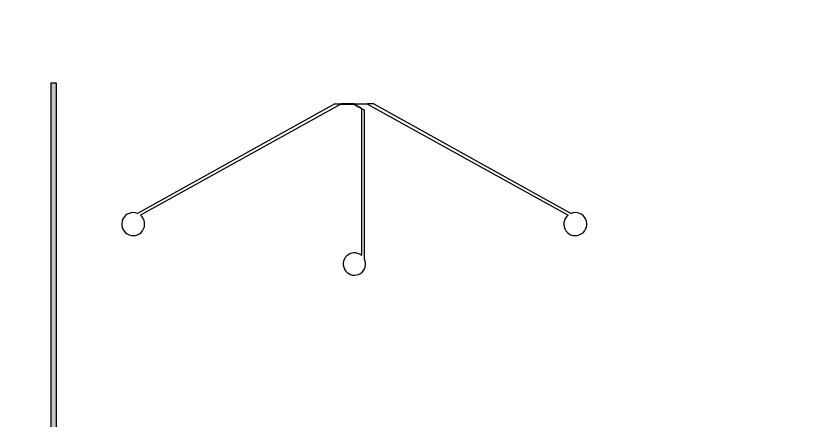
# Model space of a CAD drawing. Header units: inches. Extents: x 0 to 114300, y 0 to 114300.
# Drawn here: x 27002 to 40496, y 63520 to 70381 of the extents above; entities that cross this region are included whole.
import ezdxf

# ---------------------------------------------------------------- set-up
doc = ezdxf.new("R2010")
doc.units = ezdxf.units.IN
doc.header["$MEASUREMENT"] = 0

# ---------------------------------------------------------------- blocks, each defined once
blk = doc.blocks.new('*U112')
for p, q in [((-330, 1453), (-3678, -405)), ((-226, 1450), (-3628, -435)), ((-330, 1453), (-226, 1453)), ((-223, 1453), (-226, 1453)), ((-226, 1450), (-223, 1450)), ((-223, 1450), (-223, 1453)), ((123, 1378), (173, 1349)), ((223, 1450), (223, 1453)), ((223, 1453), (226, 1453)), ((226, 1450), (223, 1450)), ((330, 1453), (226, 1453)), ((226, 1450), (3628, -435)), ((330, 1453), (3678, -405))]:
    blk.add_line(p, q)
for points in [[(-219, 1450), (-219, 1453), (-222, 1453), (-222, 1450)], [(-215, 1450), (-215, 1453), (-218, 1453), (-218, 1450)], [(-211, 1450), (-211, 1453), (-214, 1453), (-214, 1450)], [(-207, 1450), (-207, 1453), (-210, 1453), (-210, 1450)], [(-203, 1450), (-203, 1453), (-206, 1453), (-206, 1450)], [(-199, 1450), (-199, 1453), (-202, 1453), (-202, 1450)], [(-195, 1450), (-195, 1453), (-198, 1453), (-198, 1450)], [(-191, 1450), (-191, 1453), (-194, 1453), (-194, 1450)], [(-187, 1450), (-187, 1453), (-190, 1453), (-190, 1450)], [(-183, 1450), (-183, 1453), (-186, 1453), (-186, 1450)], [(-179, 1450), (-179, 1453), (-182, 1453), (-182, 1450)], [(-175, 1450), (-175, 1453), (-178, 1453), (-178, 1450)], [(-171, 1450), (-171, 1453), (-174, 1453), (-174, 1450)], [(-167, 1450), (-167, 1453), (-170, 1453), (-170, 1450)], [(-163, 1450), (-163, 1453), (-166, 1453), (-166, 1450)], [(-159, 1450), (-159, 1453), (-162, 1453), (-162, 1450)], [(-155, 1450), (-155, 1453), (-158, 1453), (-158, 1450)], [(-151, 1450), (-151, 1453), (-154, 1453), (-154, 1450)], [(-147, 1450), (-147, 1453), (-150, 1453), (-150, 1450)], [(-143, 1450), (-143, 1453), (-146, 1453), (-146, 1450)], [(-139, 1450), (-139, 1453), (-142, 1453), (-142, 1450)], [(-135, 1450), (-135, 1453), (-138, 1453), (-138, 1450)], [(-131, 1450), (-131, 1453), (-134, 1453), (-134, 1450)], [(-127, 1450), (-127, 1453), (-130, 1453), (-130, 1450)], [(-123, 1450), (-123, 1453), (-126, 1453), (-126, 1450)], [(-119, 1450), (-119, 1453), (-122, 1453), (-122, 1450)], [(-115, 1450), (-115, 1453), (-118, 1453), (-118, 1450)], [(-111, 1450), (-111, 1453), (-114, 1453), (-114, 1450)], [(-107, 1450), (-107, 1453), (-110, 1453), (-110, 1450)], [(-103, 1450), (-103, 1453), (-106, 1453), (-106, 1450)], [(-99, 1450), (-99, 1453), (-102, 1453), (-102, 1450)], [(-95, 1450), (-95, 1453), (-98, 1453), (-98, 1450)], [(-91, 1450), (-91, 1453), (-94, 1453), (-94, 1450)], [(-87, 1450), (-87, 1453), (-90, 1453), (-90, 1450)], [(-83, 1450), (-83, 1453), (-86, 1453), (-86, 1450)], [(-79, 1450), (-79, 1453), (-82, 1453), (-82, 1450)], [(-75, 1450), (-75, 1453), (-78, 1453), (-78, 1450)], [(-71, 1450), (-71, 1453), (-74, 1453), (-74, 1450)], [(-67, 1450), (-67, 1453), (-70, 1453), (-70, 1450)], [(-63, 1450), (-63, 1453), (-66, 1453), (-66, 1450)], [(-59, 1450), (-59, 1453), (-62, 1453), (-62, 1450)], [(-55, 1450), (-55, 1453), (-58, 1453), (-58, 1450)], [(-51, 1450), (-51, 1453), (-54, 1453), (-54, 1450)], [(-47, 1450), (-47, 1453), (-50, 1453), (-50, 1450)], [(-43, 1450), (-43, 1453), (-46, 1453), (-46, 1450)], [(-39, 1450), (-39, 1453), (-42, 1453), (-42, 1450)], [(-35, 1450), (-35, 1453), (-38, 1453), (-38, 1450)], [(-31, 1450), (-31, 1453), (-34, 1453), (-34, 1450)], [(-27, 1450), (-27, 1453), (-30, 1453), (-30, 1450)], [(-23, 1450), (-23, 1453), (-26, 1453), (-26, 1450)], [(-19, 1450), (-19, 1453), (-22, 1453), (-22, 1450)], [(-15, 1450), (-15, 1453), (-18, 1453), (-18, 1450)], [(-11, 1450), (-11, 1453), (-14, 1453), (-14, 1450)], [(-7, 1450), (-7, 1453), (-10, 1453), (-10, 1450)], [(-3, 1450), (-3, 1453), (-6, 1453), (-6, 1450)], [(-1, 1449), (-2, 1447), (1, 1445), (2, 1448)], [(-1, 1450), (-1, 1453), (1, 1453), (1, 1450)], [(3, 1447), (1, 1445), (4, 1443), (6, 1446)], [(3, 1450), (3, 1453), (6, 1453), (6, 1450)], [(6, 1445), (5, 1443), (7, 1441), (9, 1444)], [(7, 1450), (7, 1453), (10, 1453), (10, 1450)], [(10, 1443), (8, 1441), (11, 1439), (12, 1442)], [(11, 1450), (11, 1453), (14, 1453), (14, 1450)], [(13, 1441), (12, 1439), (14, 1437), (16, 1440)], [(15, 1450), (15, 1453), (18, 1453), (18, 1450)], [(17, 1439), (15, 1437), (18, 1435), (19, 1438)], [(19, 1450), (19, 1453), (22, 1453), (22, 1450)], [(20, 1437), (19, 1435), (21, 1433), (23, 1436)], [(24, 1435), (22, 1433), (25, 1431), (26, 1434)], [(23, 1450), (23, 1453), (26, 1453), (26, 1450)], [(27, 1433), (26, 1431), (28, 1429), (30, 1432)], [(27, 1450), (27, 1453), (30, 1453), (30, 1450)], [(31, 1431), (29, 1429), (32, 1427), (33, 1430)], [(31, 1450), (31, 1453), (34, 1453), (34, 1450)], [(34, 1429), (33, 1427), (35, 1425), (37, 1428)], [(35, 1450), (35, 1453), (38, 1453), (38, 1450)], [(38, 1427), (36, 1425), (39, 1423), (40, 1426)], [(39, 1450), (39, 1453), (42, 1453), (42, 1450)], [(41, 1425), (40, 1423), (42, 1421), (44, 1424)], [(43, 1450), (43, 1453), (46, 1453), (46, 1450)], [(44, 1423), (43, 1421), (46, 1419), (47, 1422)], [(48, 1421), (46, 1419), (49, 1417), (51, 1420)], [(47, 1450), (47, 1453), (50, 1453), (50, 1450)], [(51, 1419), (50, 1417), (53, 1415), (54, 1418)], [(51, 1450), (51, 1453), (54, 1453), (54, 1450)], [(55, 1417), (53, 1415), (56, 1413), (57, 1416)], [(55, 1450), (55, 1453), (58, 1453), (58, 1450)], [(58, 1415), (57, 1413), (59, 1411), (61, 1414)], [(59, 1450), (59, 1453), (62, 1453), (62, 1450)], [(62, 1413), (60, 1411), (63, 1409), (64, 1412)], [(63, 1450), (63, 1453), (66, 1453), (66, 1450)], [(65, 1411), (64, 1409), (66, 1407), (68, 1410)], [(67, 1450), (67, 1453), (70, 1453), (70, 1450)], [(69, 1409), (67, 1407), (70, 1405), (71, 1408)], [(71, 1450), (71, 1453), (74, 1453), (74, 1450)], [(72, 1407), (71, 1405), (73, 1403), (75, 1406)], [(76, 1405), (74, 1403), (77, 1401), (78, 1404)], [(75, 1450), (75, 1453), (78, 1453), (78, 1450)], [(79, 1403), (78, 1401), (80, 1399), (82, 1402)], [(79, 1450), (79, 1453), (82, 1453), (82, 1450)], [(83, 1401), (81, 1399), (84, 1397), (85, 1400)], [(83, 1450), (83, 1453), (86, 1453), (86, 1450)], [(86, 1399), (85, 1397), (87, 1395), (89, 1398)], [(87, 1450), (87, 1453), (90, 1453), (90, 1450)], [(90, 1397), (88, 1395), (91, 1393), (92, 1396)], [(91, 1450), (91, 1453), (94, 1453), (94, 1450)], [(93, 1395), (91, 1393), (94, 1391), (96, 1394)], [(95, 1450), (95, 1453), (98, 1453), (98, 1450)], [(96, 1393), (95, 1391), (98, 1389), (99, 1392)], [(100, 1391), (98, 1389), (101, 1387), (103, 1390)], [(99, 1450), (99, 1453), (102, 1453), (102, 1450)], [(103, 1389), (102, 1387), (104, 1385), (106, 1388)], [(103, 1450), (103, 1453), (106, 1453), (106, 1450)], [(107, 1387), (105, 1385), (108, 1383), (109, 1386)], [(107, 1450), (107, 1453), (110, 1453), (110, 1450)], [(110, 1385), (109, 1383), (111, 1381), (113, 1384)], [(111, 1450), (111, 1453), (114, 1453), (114, 1450)], [(114, 1383), (112, 1381), (115, 1379), (116, 1382)], [(115, 1450), (115, 1453), (118, 1453), (118, 1450)], [(117, 1381), (116, 1379), (118, 1377), (120, 1380)], [(119, 1450), (119, 1453), (122, 1453), (122, 1450)], [(123, 1450), (123, 1453), (126, 1453), (126, 1450)], [(127, 1450), (127, 1453), (130, 1453), (130, 1450)], [(131, 1450), (131, 1453), (134, 1453), (134, 1450)], [(135, 1450), (135, 1453), (138, 1453), (138, 1450)], [(139, 1450), (139, 1453), (142, 1453), (142, 1450)], [(143, 1450), (143, 1453), (146, 1453), (146, 1450)], [(147, 1450), (147, 1453), (150, 1453), (150, 1450)], [(151, 1450), (151, 1453), (154, 1453), (154, 1450)], [(155, 1450), (155, 1453), (158, 1453), (158, 1450)], [(159, 1450), (159, 1453), (162, 1453), (162, 1450)], [(163, 1450), (163, 1453), (166, 1453), (166, 1450)], [(167, 1450), (167, 1453), (170, 1453), (170, 1450)], [(171, 1450), (171, 1453), (174, 1453), (174, 1450)], [(175, 1450), (175, 1453), (178, 1453), (178, 1450)], [(179, 1450), (179, 1453), (182, 1453), (182, 1450)], [(183, 1450), (183, 1453), (186, 1453), (186, 1450)], [(187, 1450), (187, 1453), (190, 1453), (190, 1450)], [(191, 1450), (191, 1453), (194, 1453), (194, 1450)], [(195, 1450), (195, 1453), (198, 1453), (198, 1450)], [(199, 1450), (199, 1453), (202, 1453), (202, 1450)], [(203, 1450), (203, 1453), (206, 1453), (206, 1450)], [(207, 1450), (207, 1453), (210, 1453), (210, 1450)], [(211, 1450), (211, 1453), (214, 1453), (214, 1450)], [(215, 1450), (215, 1453), (218, 1453), (218, 1450)], [(219, 1450), (219, 1453), (222, 1453), (222, 1450)]]:
    blk.add_lwpolyline(points, close=True)
for points in [[(123, 1378), (121, 1379), (119, 1377), (123, 1375)], [(123, 1375), (123, -1116)], [(173, -1179), (173, 1349)]]:
    blk.add_lwpolyline(points)
for centre, radius, start, end in [((-3752, -586), 195, 67.7517, 50.6835), ((3752, -586), 195, 129.3165, 112.2483), ((2, -1263), 190, 50.6182, 26.1501)]:
    blk.add_arc(centre, radius, start, end)
blk = doc.blocks.new('*U113')
at = {"color": 0, "linetype": 'ByBlock', "lineweight": -2, "transparency": 16777216}
blk.add_blockref('*U112', (0, 0), dxfattribs=at)

msp = doc.modelspace()

# ---------------------------------------------------------------- hatches: boundary and pattern name
h = msp.add_hatch()
h.set_pattern_fill('ANSI31', color=256, scale=100)
h.set_pattern_definition([(45, (-3636.992, -6350), (-8.8388348, 8.8388348), [])])
h.paths.add_polyline_path([(114300, 0), (0, 0), (0, 114300), (114300, 114300)])
edge = h.paths.add_edge_path(flags=16)
edge.add_arc((57150, 57150), 50800, 288.3584, 529.7953, ccw=False)
edge.add_line((73150, 8935), (41150, 8935))
edge.add_arc((57150, 57150), 50800, 190.2047, 251.6416, ccw=False)
edge.add_arc((57150, 57150), 50800, 169.7953, 190.2047, ccw=False)
h = msp.add_hatch(color=256)
h.dxf.hatch_style = 1
h.paths.add_polyline_path([(29609, 57576), (84609, 57576), (84609, 57476), (29609, 57476)])
h.paths.add_polyline_path([(27694, 69238), (27594, 69238), (27594, 58238), (27694, 58238)])

# ---------------------------------------------------------------- linework, layer by layer
msp.add_lwpolyline([(27694, 69238), (27594, 69238), (27594, 58238), (27694, 58238)], close=True)

# ---------------------------------------------------------------- block references
msp.add_blockref('*U113', (32744, 67433))

doc.saveas('drawing.dxf')
